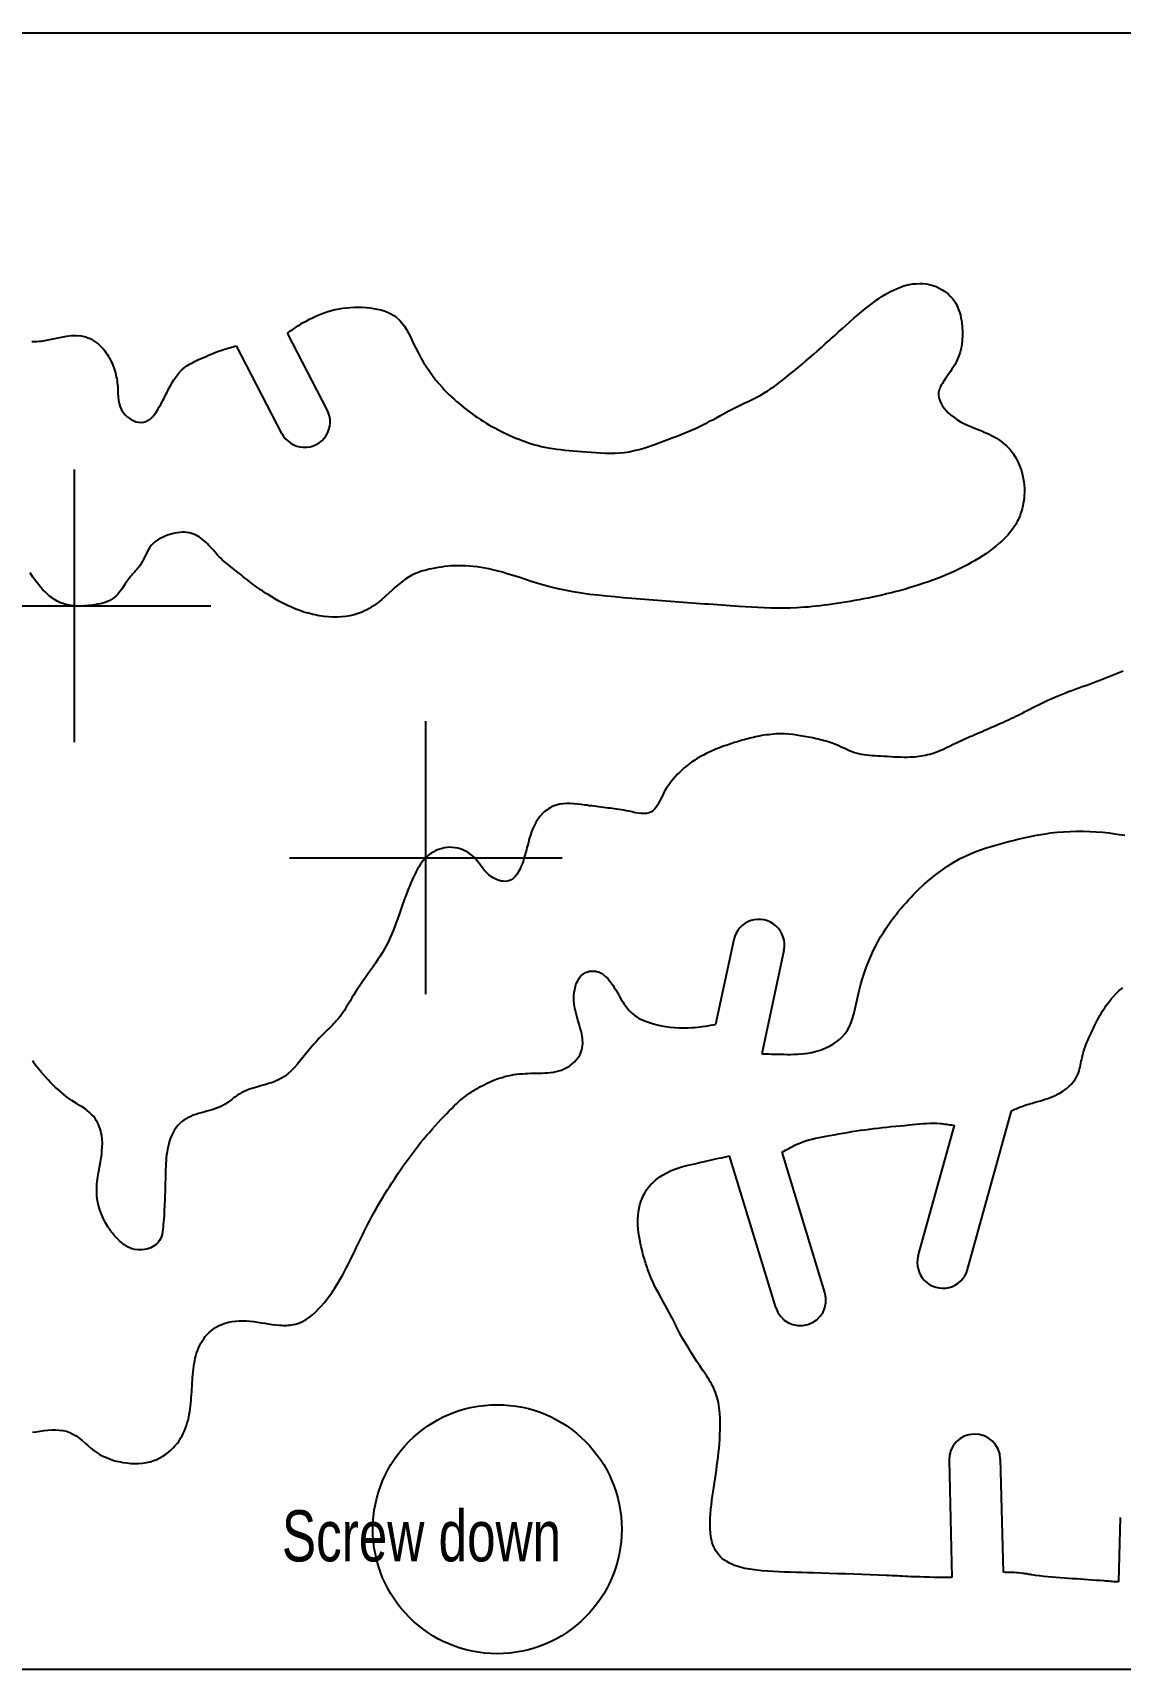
# Model space of a CAD drawing. Extents: x 0 to 30, y 0 to 14.6.
# Drawn here: x 10.78 to 18.76, y 0 to 12 of the extents above; entities that cross this region are included whole.
import ezdxf

# ---------------------------------------------------------------- set-up
doc = ezdxf.new("R2010")
doc.units = 0
doc.header["$MEASUREMENT"] = 0
doc.header["$PDMODE"] = 2
doc.layers.add('CK_LEVEL_1', color=7, linetype='CONTINUOUS')

msp = doc.modelspace()

# ---------------------------------------------------------------- linework, layer by layer
at = {"layer": 'CK_LEVEL_1', "color": 3, "linetype": 'CONTINUOUS'}
for p, q in [((0, 12), (30, 12)), ((12.945, 9.234), (12.654, 9.798)), ((12.612, 9.062), (12.28, 9.705)), ((15.928, 5.35), (15.795, 4.729)), ((16.295, 5.271), (16.133, 4.513)), ((17.643, 2.932), (17.966, 4.095)), ((17.281, 3.032), (17.547, 3.986)), ((16.238, 2.652), (15.898, 3.766)), ((16.597, 2.762), (16.283, 3.791)), ((17.508, 1.533), (17.529, 0.672)), ((17.883, 1.542), (17.904, 0.711)), ((18.764, 1.113), (18.752, 0.64)), ((0, 0), (30, 0))]:
    msp.add_line(p, q, dxfattribs=at)
for points in [[(12.654, 9.798), (12.664, 9.805), (12.673, 9.811), (12.683, 9.818), (12.692, 9.825), (12.702, 9.831), (12.711, 9.837), (12.721, 9.844), (12.731, 9.85), (12.741, 9.856), (12.765, 9.872), (12.79, 9.886), (12.816, 9.9), (12.842, 9.913), (12.868, 9.925), (12.895, 9.936), (12.922, 9.947), (12.95, 9.956), (12.977, 9.964), (13.004, 9.971), (13.032, 9.976), (13.06, 9.981), (13.088, 9.984), (13.116, 9.986), (13.145, 9.988), (13.173, 9.988), (13.202, 9.987), (13.231, 9.985), (13.258, 9.982), (13.285, 9.978), (13.312, 9.973), (13.338, 9.967), (13.364, 9.96), (13.388, 9.951), (13.412, 9.94), (13.434, 9.927), (13.454, 9.913), (13.475, 9.893), (13.494, 9.872), (13.512, 9.848), (13.527, 9.823), (13.542, 9.797), (13.556, 9.77), (13.569, 9.742), (13.582, 9.714), (13.596, 9.686), (13.614, 9.651), (13.633, 9.616), (13.653, 9.582), (13.673, 9.55), (13.695, 9.518), (13.717, 9.486), (13.741, 9.456), (13.765, 9.427), (13.791, 9.398), (13.807, 9.38), (13.824, 9.363), (13.841, 9.346), (13.858, 9.329), (13.876, 9.313), (13.894, 9.297), (13.913, 9.281), (13.931, 9.266), (13.95, 9.25), (13.969, 9.235), (13.989, 9.22), (14.009, 9.206), (14.029, 9.192), (14.049, 9.178), (14.069, 9.164), (14.09, 9.151), (14.111, 9.138), (14.132, 9.126), (14.153, 9.113), (14.175, 9.102), (14.196, 9.09), (14.218, 9.079), (14.24, 9.068), (14.262, 9.058), (14.285, 9.047), (14.307, 9.038), (14.33, 9.028), (14.353, 9.019), (14.376, 9.01), (14.398, 9.002), (14.422, 8.994), (14.445, 8.986), (14.468, 8.979), (14.492, 8.973), (14.515, 8.967), (14.539, 8.962), (14.569, 8.956), (14.599, 8.951), (14.629, 8.947), (14.659, 8.943), (14.69, 8.94), (14.72, 8.937), (14.751, 8.935), (14.782, 8.932), (14.812, 8.93), (14.847, 8.927), (14.882, 8.924), (14.917, 8.921), (14.952, 8.919), (14.987, 8.918), (15.021, 8.917), (15.056, 8.918), (15.09, 8.919), (15.124, 8.923), (15.161, 8.928), (15.197, 8.936), (15.233, 8.944), (15.268, 8.955), (15.304, 8.966), (15.339, 8.978), (15.374, 8.991), (15.41, 9.004), (15.445, 9.017), (15.475, 9.029), (15.505, 9.04), (15.535, 9.052), (15.564, 9.064), (15.594, 9.076), (15.623, 9.088), (15.653, 9.101), (15.682, 9.115), (15.71, 9.129), (15.733, 9.14), (15.756, 9.153), (15.779, 9.165), (15.802, 9.177), (15.825, 9.19), (15.847, 9.203), (15.87, 9.215), (15.893, 9.228), (15.916, 9.24), (15.945, 9.254), (15.975, 9.269), (16.004, 9.283), (16.034, 9.297), (16.063, 9.311), (16.092, 9.326), (16.121, 9.341), (16.149, 9.357), (16.177, 9.374), (16.193, 9.384), (16.208, 9.395), (16.224, 9.405), (16.239, 9.416), (16.254, 9.428), (16.269, 9.439), (16.283, 9.45), (16.298, 9.462), (16.313, 9.474), (16.342, 9.498), (16.371, 9.521), (16.4, 9.546), (16.429, 9.57), (16.458, 9.594), (16.486, 9.619), (16.515, 9.643), (16.543, 9.668), (16.571, 9.693), (16.585, 9.705), (16.599, 9.718), (16.613, 9.73), (16.627, 9.743), (16.641, 9.755), (16.655, 9.768), (16.669, 9.78), (16.683, 9.793), (16.697, 9.806), (16.725, 9.831), (16.753, 9.856), (16.781, 9.881), (16.808, 9.906), (16.837, 9.93), (16.865, 9.954), (16.894, 9.978), (16.923, 10.001), (16.953, 10.023), (16.973, 10.038), (16.993, 10.052), (17.014, 10.065), (17.035, 10.078), (17.056, 10.091), (17.078, 10.103), (17.1, 10.113), (17.123, 10.123), (17.146, 10.133), (17.169, 10.141), (17.193, 10.148), (17.217, 10.153), (17.242, 10.158), (17.266, 10.16), (17.291, 10.162), (17.316, 10.161), (17.34, 10.159), (17.365, 10.154), (17.389, 10.147), (17.412, 10.139), (17.435, 10.128), (17.457, 10.116), (17.478, 10.102), (17.498, 10.087), (17.516, 10.069), (17.532, 10.051), (17.547, 10.031), (17.557, 10.016), (17.566, 9.999), (17.573, 9.982), (17.58, 9.964), (17.586, 9.946), (17.591, 9.928), (17.595, 9.91), (17.598, 9.891), (17.601, 9.872), (17.604, 9.841), (17.606, 9.81), (17.606, 9.779), (17.604, 9.748), (17.601, 9.717), (17.596, 9.687), (17.589, 9.658), (17.58, 9.63), (17.568, 9.602), (17.56, 9.584), (17.55, 9.566), (17.54, 9.549), (17.529, 9.532), (17.518, 9.515), (17.506, 9.498), (17.494, 9.481), (17.482, 9.464), (17.47, 9.446), (17.464, 9.437), (17.459, 9.428), (17.453, 9.419), (17.448, 9.41), (17.443, 9.401), (17.439, 9.391), (17.435, 9.382), (17.433, 9.372), (17.431, 9.363), (17.43, 9.343), (17.433, 9.324), (17.439, 9.304), (17.447, 9.285), (17.458, 9.266), (17.471, 9.248), (17.486, 9.23), (17.502, 9.214), (17.518, 9.199), (17.542, 9.18), (17.566, 9.163), (17.591, 9.148), (17.617, 9.135), (17.642, 9.123), (17.668, 9.112), (17.695, 9.101), (17.721, 9.09), (17.748, 9.08), (17.766, 9.072), (17.784, 9.064), (17.802, 9.056), (17.82, 9.047), (17.838, 9.038), (17.855, 9.028), (17.871, 9.018), (17.888, 9.006), (17.903, 8.994), (17.93, 8.97), (17.955, 8.943), (17.977, 8.914), (17.997, 8.882), (18.014, 8.849), (18.029, 8.815), (18.041, 8.78), (18.05, 8.744), (18.056, 8.707), (18.059, 8.682), (18.061, 8.657), (18.061, 8.632), (18.06, 8.607), (18.058, 8.582), (18.055, 8.558), (18.05, 8.534), (18.044, 8.509), (18.037, 8.486), (18.033, 8.474), (18.029, 8.462), (18.024, 8.451), (18.019, 8.439), (18.014, 8.428), (18.008, 8.417), (18.003, 8.406), (17.997, 8.395), (17.99, 8.384), (17.974, 8.36), (17.956, 8.337), (17.938, 8.315), (17.917, 8.294), (17.896, 8.273), (17.874, 8.254), (17.852, 8.235), (17.828, 8.217), (17.805, 8.199), (17.778, 8.18), (17.751, 8.162), (17.723, 8.145), (17.695, 8.128), (17.667, 8.112), (17.638, 8.096), (17.609, 8.081), (17.58, 8.067), (17.551, 8.053), (17.519, 8.038), (17.487, 8.024), (17.454, 8.011), (17.422, 7.998), (17.389, 7.986), (17.356, 7.974), (17.323, 7.963), (17.289, 7.952), (17.256, 7.941), (17.222, 7.931), (17.188, 7.921), (17.154, 7.911), (17.119, 7.902), (17.085, 7.893), (17.05, 7.885), (17.016, 7.877), (16.981, 7.869), (16.946, 7.861), (16.914, 7.855), (16.881, 7.848), (16.848, 7.842), (16.815, 7.836), (16.782, 7.83), (16.749, 7.825), (16.715, 7.82), (16.682, 7.815), (16.649, 7.81), (16.62, 7.806), (16.592, 7.802), (16.563, 7.798), (16.534, 7.795), (16.505, 7.792), (16.477, 7.789), (16.448, 7.787), (16.419, 7.785), (16.39, 7.783), (16.343, 7.781), (16.296, 7.78), (16.248, 7.78), (16.201, 7.781), (16.154, 7.783), (16.106, 7.785), (16.059, 7.788), (16.012, 7.791), (15.965, 7.794), (15.933, 7.796), (15.902, 7.798), (15.871, 7.8), (15.839, 7.802), (15.808, 7.805), (15.777, 7.807), (15.746, 7.809), (15.714, 7.811), (15.683, 7.813), (15.62, 7.818), (15.557, 7.823), (15.495, 7.827), (15.432, 7.832), (15.369, 7.837), (15.306, 7.842), (15.243, 7.847), (15.18, 7.852), (15.117, 7.857), (15.056, 7.863), (14.994, 7.868), (14.932, 7.875), (14.871, 7.882), (14.81, 7.891), (14.749, 7.9), (14.688, 7.912), (14.628, 7.925), (14.568, 7.939), (14.526, 7.951), (14.484, 7.964), (14.442, 7.977), (14.4, 7.991), (14.358, 8.005), (14.316, 8.018), (14.274, 8.031), (14.232, 8.044), (14.19, 8.055), (14.161, 8.062), (14.132, 8.068), (14.104, 8.074), (14.075, 8.079), (14.046, 8.083), (14.016, 8.086), (13.987, 8.089), (13.958, 8.091), (13.929, 8.092), (13.905, 8.092), (13.88, 8.091), (13.856, 8.09), (13.831, 8.088), (13.807, 8.086), (13.783, 8.082), (13.759, 8.079), (13.734, 8.075), (13.71, 8.07), (13.694, 8.066), (13.678, 8.062), (13.662, 8.058), (13.646, 8.054), (13.63, 8.049), (13.614, 8.043), (13.599, 8.037), (13.584, 8.031), (13.57, 8.024), (13.542, 8.008), (13.516, 7.991), (13.491, 7.972), (13.466, 7.952), (13.442, 7.931), (13.419, 7.909), (13.395, 7.887), (13.371, 7.865), (13.346, 7.844), (13.331, 7.832), (13.316, 7.82), (13.301, 7.809), (13.285, 7.798), (13.268, 7.787), (13.252, 7.778), (13.235, 7.768), (13.218, 7.76), (13.201, 7.752), (13.172, 7.741), (13.142, 7.732), (13.111, 7.725), (13.081, 7.72), (13.049, 7.717), (13.018, 7.715), (12.986, 7.715), (12.955, 7.717), (12.924, 7.72), (12.907, 7.722), (12.89, 7.724), (12.873, 7.727), (12.857, 7.731), (12.84, 7.734), (12.824, 7.738), (12.808, 7.743), (12.791, 7.747), (12.775, 7.752), (12.745, 7.763), (12.714, 7.774), (12.684, 7.787), (12.654, 7.8), (12.625, 7.815), (12.596, 7.83), (12.567, 7.846), (12.539, 7.863), (12.511, 7.88), (12.497, 7.889), (12.483, 7.898), (12.47, 7.907), (12.456, 7.916), (12.443, 7.925), (12.43, 7.935), (12.417, 7.944), (12.403, 7.954), (12.39, 7.964), (12.378, 7.974), (12.365, 7.984), (12.352, 7.994), (12.339, 8.004), (12.327, 8.014), (12.314, 8.025), (12.301, 8.035), (12.288, 8.045), (12.275, 8.055), (12.263, 8.065), (12.25, 8.075), (12.237, 8.085), (12.224, 8.095), (12.212, 8.105), (12.199, 8.115), (12.187, 8.125), (12.175, 8.136), (12.164, 8.147), (12.152, 8.158), (12.141, 8.17), (12.131, 8.182), (12.12, 8.194), (12.11, 8.206), (12.099, 8.218), (12.088, 8.229), (12.077, 8.241), (12.066, 8.253), (12.054, 8.264), (12.042, 8.274), (12.03, 8.284), (12.018, 8.294), (12.005, 8.303), (11.992, 8.311), (11.978, 8.318), (11.964, 8.324), (11.95, 8.329), (11.933, 8.333), (11.916, 8.336), (11.898, 8.337), (11.881, 8.337), (11.863, 8.336), (11.845, 8.334), (11.827, 8.33), (11.809, 8.326), (11.791, 8.321), (11.774, 8.316), (11.757, 8.309), (11.741, 8.302), (11.725, 8.294), (11.709, 8.286), (11.695, 8.276), (11.681, 8.266), (11.668, 8.254), (11.657, 8.242), (11.645, 8.227), (11.635, 8.211), (11.625, 8.194), (11.616, 8.177), (11.608, 8.16), (11.599, 8.142), (11.59, 8.125), (11.58, 8.108), (11.57, 8.092), (11.563, 8.082), (11.556, 8.074), (11.549, 8.065), (11.541, 8.057), (11.534, 8.048), (11.526, 8.04), (11.518, 8.031), (11.511, 8.023), (11.503, 8.014), (11.489, 7.996), (11.476, 7.977), (11.464, 7.958), (11.451, 7.939), (11.438, 7.921), (11.425, 7.903), (11.411, 7.886), (11.396, 7.87), (11.38, 7.856), (11.365, 7.846), (11.35, 7.837), (11.333, 7.83), (11.316, 7.823), (11.298, 7.818), (11.279, 7.813), (11.261, 7.809), (11.242, 7.805), (11.222, 7.803), (11.208, 7.801), (11.193, 7.799), (11.178, 7.798), (11.164, 7.797), (11.149, 7.796), (11.135, 7.796), (11.12, 7.796), (11.106, 7.796), (11.091, 7.797)], [(10.779, 9.735), (10.797, 9.735), (10.814, 9.736), (10.832, 9.738), (10.85, 9.739), (10.886, 9.745), (10.923, 9.752), (10.96, 9.76), (10.997, 9.768), (11.033, 9.775), (11.07, 9.779), (11.105, 9.78), (11.14, 9.778), (11.174, 9.77), (11.19, 9.764), (11.206, 9.757), (11.221, 9.749), (11.236, 9.739), (11.251, 9.729), (11.265, 9.718), (11.278, 9.706), (11.291, 9.693), (11.303, 9.68), (11.313, 9.668), (11.322, 9.655), (11.331, 9.643), (11.339, 9.63), (11.347, 9.617), (11.354, 9.604), (11.361, 9.59), (11.367, 9.576), (11.373, 9.562), (11.378, 9.549), (11.383, 9.535), (11.387, 9.521), (11.392, 9.507), (11.395, 9.493), (11.398, 9.478), (11.401, 9.464), (11.404, 9.449), (11.405, 9.434), (11.408, 9.409), (11.409, 9.383), (11.41, 9.357), (11.412, 9.331), (11.415, 9.306), (11.42, 9.281), (11.426, 9.257), (11.436, 9.234), (11.45, 9.213), (11.462, 9.199), (11.476, 9.185), (11.492, 9.173), (11.508, 9.163), (11.526, 9.154), (11.544, 9.148), (11.562, 9.144), (11.58, 9.142), (11.597, 9.144), (11.615, 9.149), (11.632, 9.158), (11.648, 9.17), (11.663, 9.184), (11.677, 9.2), (11.69, 9.218), (11.702, 9.237), (11.713, 9.256), (11.724, 9.275), (11.73, 9.287), (11.736, 9.298), (11.742, 9.309), (11.748, 9.32), (11.754, 9.331), (11.759, 9.342), (11.765, 9.353), (11.771, 9.364), (11.776, 9.375), (11.787, 9.395), (11.798, 9.415), (11.809, 9.435), (11.821, 9.455), (11.834, 9.474), (11.847, 9.492), (11.862, 9.51), (11.877, 9.526), (11.894, 9.541), (11.905, 9.549), (11.916, 9.557), (11.928, 9.565), (11.94, 9.572), (11.952, 9.578), (11.964, 9.585), (11.977, 9.591), (11.99, 9.597), (12.002, 9.603), (12.02, 9.611), (12.038, 9.619), (12.057, 9.627), (12.075, 9.635), (12.093, 9.643), (12.111, 9.65), (12.129, 9.657), (12.148, 9.664), (12.166, 9.671), (12.179, 9.675), (12.191, 9.679), (12.204, 9.683), (12.217, 9.687), (12.229, 9.69), (12.242, 9.694), (12.255, 9.698), (12.267, 9.701), (12.28, 9.705)], [(18.786, 7.319), (18.761, 7.309), (18.737, 7.299), (18.712, 7.289), (18.688, 7.279), (18.663, 7.269), (18.639, 7.259), (18.613, 7.25), (18.588, 7.24), (18.562, 7.231), (18.537, 7.222), (18.511, 7.212), (18.485, 7.203), (18.46, 7.194), (18.434, 7.185), (18.409, 7.175), (18.383, 7.166), (18.358, 7.156), (18.333, 7.146), (18.308, 7.136), (18.283, 7.125), (18.258, 7.114), (18.233, 7.103), (18.209, 7.092), (18.184, 7.08), (18.163, 7.07), (18.143, 7.06), (18.122, 7.049), (18.101, 7.038), (18.081, 7.028), (18.06, 7.017), (18.039, 7.006), (18.019, 6.996), (17.998, 6.986), (17.98, 6.977), (17.962, 6.968), (17.943, 6.96), (17.925, 6.952), (17.907, 6.943), (17.888, 6.935), (17.87, 6.927), (17.851, 6.919), (17.833, 6.911), (17.824, 6.907), (17.814, 6.903), (17.805, 6.899), (17.796, 6.895), (17.787, 6.891), (17.778, 6.887), (17.768, 6.883), (17.759, 6.879), (17.75, 6.875), (17.732, 6.867), (17.714, 6.859), (17.696, 6.851), (17.677, 6.843), (17.659, 6.836), (17.641, 6.828), (17.623, 6.82), (17.605, 6.811), (17.587, 6.803), (17.563, 6.791), (17.539, 6.78), (17.515, 6.768), (17.49, 6.756), (17.466, 6.745), (17.441, 6.734), (17.417, 6.725), (17.391, 6.716), (17.366, 6.708), (17.35, 6.704), (17.335, 6.7), (17.319, 6.697), (17.303, 6.695), (17.287, 6.692), (17.271, 6.69), (17.255, 6.689), (17.239, 6.688), (17.223, 6.687), (17.199, 6.686), (17.175, 6.686), (17.15, 6.687), (17.126, 6.688), (17.102, 6.689), (17.078, 6.69), (17.053, 6.692), (17.029, 6.693), (17.005, 6.695), (16.984, 6.696), (16.964, 6.697), (16.944, 6.698), (16.924, 6.7), (16.904, 6.702), (16.884, 6.704), (16.865, 6.708), (16.845, 6.712), (16.826, 6.717), (16.807, 6.723), (16.789, 6.73), (16.771, 6.737), (16.753, 6.746), (16.735, 6.754), (16.717, 6.762), (16.699, 6.771), (16.681, 6.779), (16.663, 6.786), (16.649, 6.791), (16.635, 6.796), (16.621, 6.8), (16.607, 6.805), (16.592, 6.809), (16.578, 6.812), (16.563, 6.816), (16.549, 6.819), (16.534, 6.822), (16.506, 6.829), (16.477, 6.835), (16.448, 6.84), (16.419, 6.845), (16.39, 6.85), (16.361, 6.854), (16.332, 6.856), (16.303, 6.858), (16.274, 6.859), (16.256, 6.859), (16.239, 6.858), (16.221, 6.857), (16.203, 6.855), (16.185, 6.853), (16.168, 6.851), (16.15, 6.849), (16.133, 6.846), (16.115, 6.843), (16.101, 6.84), (16.087, 6.837), (16.073, 6.833), (16.059, 6.83), (16.046, 6.827), (16.032, 6.823), (16.018, 6.819), (16.004, 6.816), (15.99, 6.812), (15.962, 6.804), (15.934, 6.795), (15.907, 6.786), (15.879, 6.777), (15.851, 6.768), (15.824, 6.757), (15.797, 6.746), (15.77, 6.735), (15.744, 6.723), (15.731, 6.717), (15.718, 6.71), (15.705, 6.703), (15.693, 6.697), (15.68, 6.69), (15.668, 6.682), (15.655, 6.675), (15.643, 6.667), (15.631, 6.659), (15.619, 6.651), (15.608, 6.643), (15.596, 6.634), (15.585, 6.625), (15.574, 6.616), (15.563, 6.607), (15.552, 6.598), (15.542, 6.588), (15.532, 6.579), (15.516, 6.563), (15.501, 6.547), (15.486, 6.53), (15.472, 6.513), (15.459, 6.495), (15.446, 6.477), (15.433, 6.458), (15.421, 6.438), (15.41, 6.417), (15.402, 6.4), (15.393, 6.383), (15.385, 6.367), (15.377, 6.35), (15.368, 6.335), (15.358, 6.321), (15.348, 6.308), (15.337, 6.297), (15.324, 6.288), (15.307, 6.281), (15.289, 6.276), (15.269, 6.275), (15.249, 6.275), (15.227, 6.278), (15.205, 6.281), (15.183, 6.286), (15.16, 6.291), (15.138, 6.295), (15.121, 6.299), (15.104, 6.302), (15.087, 6.304), (15.071, 6.307), (15.054, 6.309), (15.038, 6.311), (15.022, 6.313), (15.006, 6.315), (14.99, 6.317), (14.973, 6.319), (14.956, 6.321), (14.939, 6.323), (14.922, 6.326), (14.905, 6.328), (14.888, 6.33), (14.87, 6.332), (14.853, 6.335), (14.835, 6.337), (14.809, 6.341), (14.782, 6.344), (14.755, 6.346), (14.729, 6.348), (14.702, 6.348), (14.676, 6.347), (14.651, 6.343), (14.626, 6.337), (14.602, 6.329), (14.591, 6.323), (14.58, 6.317), (14.569, 6.31), (14.558, 6.303), (14.547, 6.295), (14.537, 6.286), (14.528, 6.277), (14.519, 6.268), (14.51, 6.258), (14.494, 6.236), (14.479, 6.214), (14.466, 6.19), (14.455, 6.165), (14.445, 6.14), (14.436, 6.115), (14.428, 6.089), (14.421, 6.063), (14.414, 6.037), (14.411, 6.025), (14.407, 6.012), (14.404, 6), (14.401, 5.987), (14.398, 5.975), (14.394, 5.962), (14.39, 5.949), (14.386, 5.937), (14.382, 5.923), (14.375, 5.903), (14.367, 5.884), (14.358, 5.864), (14.347, 5.845), (14.336, 5.828), (14.324, 5.812), (14.31, 5.799), (14.295, 5.789), (14.278, 5.781), (14.265, 5.778), (14.251, 5.777), (14.236, 5.778), (14.221, 5.78), (14.207, 5.784), (14.192, 5.789), (14.177, 5.795), (14.164, 5.803), (14.15, 5.811), (14.131, 5.826), (14.114, 5.843), (14.098, 5.86), (14.083, 5.879), (14.069, 5.897), (14.055, 5.916), (14.04, 5.934), (14.025, 5.952), (14.008, 5.968), (13.992, 5.98), (13.976, 5.991), (13.959, 6), (13.941, 6.008), (13.922, 6.015), (13.903, 6.02), (13.883, 6.024), (13.863, 6.026), (13.843, 6.027), (13.825, 6.026), (13.807, 6.023), (13.789, 6.019), (13.771, 6.014), (13.754, 6.008), (13.738, 6.001), (13.722, 5.992), (13.707, 5.983), (13.692, 5.972), (13.69, 5.97), (13.687, 5.968), (13.684, 5.965), (13.681, 5.963), (13.679, 5.961), (13.676, 5.958), (13.673, 5.956), (13.671, 5.953), (13.668, 5.951)], [(16.133, 4.513), (16.151, 4.513), (16.169, 4.512), (16.187, 4.512), (16.205, 4.511), (16.223, 4.511), (16.241, 4.511), (16.259, 4.51), (16.277, 4.51), (16.296, 4.51), (16.321, 4.509), (16.347, 4.509), (16.372, 4.51), (16.398, 4.511), (16.424, 4.512), (16.449, 4.515), (16.475, 4.518), (16.5, 4.523), (16.525, 4.529), (16.554, 4.537), (16.581, 4.546), (16.609, 4.558), (16.635, 4.571), (16.66, 4.586), (16.684, 4.602), (16.707, 4.62), (16.727, 4.64), (16.745, 4.661), (16.762, 4.687), (16.777, 4.714), (16.79, 4.743), (16.8, 4.773), (16.809, 4.804), (16.817, 4.836), (16.824, 4.868), (16.831, 4.9), (16.838, 4.932), (16.845, 4.964), (16.853, 4.995), (16.861, 5.026), (16.87, 5.057), (16.88, 5.087), (16.89, 5.117), (16.9, 5.146), (16.912, 5.176), (16.923, 5.205), (16.938, 5.239), (16.954, 5.272), (16.971, 5.305), (16.988, 5.338), (17.006, 5.37), (17.026, 5.402), (17.046, 5.434), (17.066, 5.464), (17.088, 5.495), (17.104, 5.517), (17.121, 5.538), (17.138, 5.559), (17.156, 5.58), (17.173, 5.601), (17.192, 5.621), (17.21, 5.641), (17.229, 5.661), (17.248, 5.681), (17.287, 5.719), (17.326, 5.756), (17.367, 5.792), (17.409, 5.826), (17.453, 5.858), (17.497, 5.889), (17.543, 5.918), (17.59, 5.944), (17.638, 5.968), (17.671, 5.982), (17.704, 5.996), (17.738, 6.008), (17.772, 6.02), (17.806, 6.031), (17.84, 6.041), (17.875, 6.05), (17.91, 6.06), (17.945, 6.069), (17.979, 6.077), (18.013, 6.086), (18.047, 6.094), (18.081, 6.101), (18.115, 6.109), (18.149, 6.115), (18.184, 6.122), (18.218, 6.127), (18.253, 6.132), (18.3, 6.137), (18.348, 6.141), (18.396, 6.144), (18.444, 6.145), (18.492, 6.145), (18.54, 6.144), (18.588, 6.141), (18.636, 6.137), (18.683, 6.132), (18.721, 6.127), (18.759, 6.122), (18.797, 6.116)], [(10.782, 1.738), (10.811, 1.742), (10.839, 1.746), (10.868, 1.75), (10.896, 1.753), (10.924, 1.755), (10.952, 1.755), (10.979, 1.754), (11.006, 1.75), (11.032, 1.745), (11.056, 1.736), (11.08, 1.725), (11.103, 1.711), (11.125, 1.695), (11.147, 1.678), (11.169, 1.659), (11.19, 1.641), (11.212, 1.622), (11.234, 1.605), (11.257, 1.588), (11.273, 1.578), (11.29, 1.568), (11.307, 1.56), (11.325, 1.552), (11.343, 1.545), (11.361, 1.538), (11.38, 1.532), (11.398, 1.527), (11.417, 1.523), (11.446, 1.517), (11.475, 1.513), (11.504, 1.51), (11.533, 1.509), (11.561, 1.509), (11.59, 1.511), (11.619, 1.516), (11.646, 1.522), (11.674, 1.531), (11.696, 1.539), (11.718, 1.55), (11.739, 1.562), (11.759, 1.575), (11.779, 1.59), (11.797, 1.606), (11.815, 1.623), (11.831, 1.64), (11.846, 1.659), (11.858, 1.676), (11.87, 1.694), (11.88, 1.712), (11.889, 1.73), (11.898, 1.749), (11.906, 1.768), (11.913, 1.787), (11.919, 1.807), (11.924, 1.827), (11.929, 1.847), (11.933, 1.868), (11.937, 1.889), (11.94, 1.91), (11.943, 1.93), (11.945, 1.951), (11.947, 1.972), (11.948, 1.993), (11.95, 2.014), (11.951, 2.035), (11.952, 2.056), (11.954, 2.077), (11.955, 2.098), (11.956, 2.119), (11.958, 2.14), (11.96, 2.161), (11.962, 2.182), (11.964, 2.203), (11.967, 2.222), (11.97, 2.241), (11.973, 2.261), (11.977, 2.28), (11.982, 2.299), (11.987, 2.318), (11.993, 2.336), (12, 2.354), (12.009, 2.372), (12.018, 2.39), (12.028, 2.407), (12.039, 2.423), (12.051, 2.439), (12.064, 2.454), (12.078, 2.468), (12.093, 2.482), (12.109, 2.494), (12.125, 2.505), (12.148, 2.518), (12.171, 2.528), (12.196, 2.537), (12.221, 2.544), (12.247, 2.549), (12.274, 2.553), (12.3, 2.555), (12.327, 2.555), (12.353, 2.555), (12.38, 2.553), (12.407, 2.55), (12.434, 2.546), (12.46, 2.541), (12.487, 2.537), (12.513, 2.532), (12.54, 2.528), (12.567, 2.525), (12.593, 2.522), (12.607, 2.522), (12.62, 2.521), (12.633, 2.521), (12.646, 2.521), (12.659, 2.522), (12.672, 2.523), (12.685, 2.525), (12.698, 2.527), (12.711, 2.53), (12.738, 2.539), (12.765, 2.551), (12.79, 2.565), (12.815, 2.582), (12.838, 2.6), (12.861, 2.62), (12.882, 2.642), (12.903, 2.664), (12.923, 2.687), (12.933, 2.7), (12.943, 2.712), (12.953, 2.725), (12.962, 2.738), (12.972, 2.751), (12.981, 2.764), (12.99, 2.777), (12.999, 2.791), (13.007, 2.804), (13.024, 2.832), (13.041, 2.86), (13.057, 2.888), (13.072, 2.916), (13.087, 2.945), (13.102, 2.974), (13.117, 3.003), (13.131, 3.033), (13.145, 3.062), (13.159, 3.091), (13.173, 3.12), (13.187, 3.148), (13.201, 3.177), (13.215, 3.206), (13.229, 3.235), (13.243, 3.263), (13.258, 3.291), (13.273, 3.32), (13.288, 3.348), (13.304, 3.376), (13.32, 3.404), (13.336, 3.432), (13.353, 3.459), (13.369, 3.487), (13.386, 3.514), (13.404, 3.542), (13.421, 3.569), (13.441, 3.599), (13.462, 3.63), (13.482, 3.661), (13.503, 3.691), (13.524, 3.721), (13.546, 3.751), (13.568, 3.78), (13.59, 3.81), (13.613, 3.839), (13.633, 3.864), (13.653, 3.888), (13.674, 3.913), (13.695, 3.937), (13.716, 3.961), (13.738, 3.985), (13.759, 4.009), (13.781, 4.033), (13.803, 4.056), (13.822, 4.075), (13.84, 4.094), (13.859, 4.113), (13.878, 4.131), (13.897, 4.149), (13.917, 4.167), (13.937, 4.184), (13.958, 4.2), (13.979, 4.216), (13.988, 4.222), (13.998, 4.229), (14.007, 4.235), (14.016, 4.241), (14.026, 4.247), (14.035, 4.253), (14.045, 4.259), (14.055, 4.264), (14.065, 4.27), (14.091, 4.284), (14.118, 4.297), (14.145, 4.309), (14.172, 4.321), (14.2, 4.331), (14.229, 4.34), (14.257, 4.348), (14.286, 4.355), (14.315, 4.36), (14.336, 4.363), (14.356, 4.365), (14.377, 4.367), (14.398, 4.368), (14.418, 4.369), (14.439, 4.37), (14.46, 4.371), (14.481, 4.371), (14.502, 4.372), (14.523, 4.372), (14.543, 4.373), (14.564, 4.374), (14.584, 4.376), (14.605, 4.379), (14.625, 4.383), (14.645, 4.387), (14.664, 4.394), (14.683, 4.402), (14.703, 4.412), (14.722, 4.423), (14.74, 4.437), (14.757, 4.452), (14.772, 4.468), (14.786, 4.485), (14.798, 4.504), (14.807, 4.523), (14.814, 4.543), (14.817, 4.557), (14.819, 4.571), (14.82, 4.585), (14.82, 4.599), (14.819, 4.614), (14.818, 4.628), (14.816, 4.642), (14.813, 4.657), (14.81, 4.671), (14.802, 4.701), (14.794, 4.73), (14.785, 4.759), (14.777, 4.789), (14.769, 4.818), (14.762, 4.847), (14.757, 4.877), (14.755, 4.908), (14.755, 4.94), (14.757, 4.963), (14.761, 4.985), (14.766, 5.008), (14.773, 5.029), (14.783, 5.049), (14.794, 5.068), (14.807, 5.084), (14.823, 5.098), (14.84, 5.109), (14.849, 5.112), (14.858, 5.115), (14.867, 5.118), (14.876, 5.119), (14.886, 5.12), (14.896, 5.12), (14.905, 5.12), (14.915, 5.118), (14.924, 5.116), (14.932, 5.114), (14.94, 5.111), (14.948, 5.107), (14.955, 5.103), (14.963, 5.099), (14.97, 5.094), (14.976, 5.089), (14.983, 5.083), (14.989, 5.078), (15.004, 5.064), (15.017, 5.049), (15.029, 5.033), (15.04, 5.016), (15.051, 4.999), (15.062, 4.982), (15.072, 4.964), (15.082, 4.947), (15.093, 4.929), (15.103, 4.912), (15.114, 4.895), (15.125, 4.878), (15.136, 4.862), (15.149, 4.846), (15.161, 4.831), (15.175, 4.817), (15.189, 4.804), (15.205, 4.792), (15.217, 4.783), (15.23, 4.775), (15.244, 4.768), (15.258, 4.761), (15.273, 4.755), (15.287, 4.749), (15.302, 4.744), (15.317, 4.739), (15.333, 4.734), (15.365, 4.726), (15.397, 4.719), (15.429, 4.713), (15.461, 4.709), (15.494, 4.705), (15.527, 4.703), (15.559, 4.703), (15.592, 4.703), (15.624, 4.705), (15.643, 4.707), (15.662, 4.709), (15.681, 4.711), (15.7, 4.714), (15.719, 4.716), (15.738, 4.719), (15.757, 4.722), (15.776, 4.726), (15.795, 4.729)], [(17.966, 4.095), (17.975, 4.099), (17.983, 4.102), (17.991, 4.106), (17.999, 4.11), (18.008, 4.113), (18.016, 4.117), (18.024, 4.12), (18.033, 4.123), (18.041, 4.126), (18.054, 4.131), (18.067, 4.136), (18.08, 4.14), (18.093, 4.144), (18.106, 4.148), (18.12, 4.152), (18.133, 4.156), (18.146, 4.16), (18.159, 4.164), (18.178, 4.169), (18.196, 4.174), (18.214, 4.18), (18.233, 4.186), (18.25, 4.193), (18.268, 4.2), (18.286, 4.207), (18.303, 4.216), (18.32, 4.225), (18.339, 4.236), (18.357, 4.249), (18.374, 4.262), (18.39, 4.276), (18.405, 4.291), (18.419, 4.308), (18.432, 4.325), (18.443, 4.343), (18.452, 4.361), (18.457, 4.374), (18.462, 4.388), (18.466, 4.402), (18.469, 4.416), (18.472, 4.43), (18.475, 4.444), (18.478, 4.458), (18.481, 4.472), (18.484, 4.486), (18.489, 4.507), (18.495, 4.528), (18.502, 4.549), (18.509, 4.57), (18.517, 4.59), (18.526, 4.61), (18.534, 4.63), (18.543, 4.65), (18.552, 4.67), (18.559, 4.686), (18.567, 4.701), (18.574, 4.717), (18.582, 4.732), (18.59, 4.748), (18.598, 4.763), (18.606, 4.778), (18.615, 4.793), (18.623, 4.808), (18.632, 4.823), (18.641, 4.837), (18.65, 4.851), (18.659, 4.865), (18.669, 4.878), (18.679, 4.892), (18.69, 4.905), (18.7, 4.918), (18.712, 4.93), (18.734, 4.954), (18.757, 4.976), (18.782, 4.997)], [(16.283, 3.791), (16.296, 3.798), (16.309, 3.806), (16.323, 3.814), (16.336, 3.822), (16.35, 3.829), (16.363, 3.836), (16.377, 3.843), (16.391, 3.85), (16.405, 3.856), (16.429, 3.865), (16.454, 3.874), (16.479, 3.881), (16.504, 3.888), (16.529, 3.894), (16.555, 3.899), (16.581, 3.905), (16.607, 3.909), (16.633, 3.914), (16.665, 3.92), (16.698, 3.925), (16.73, 3.931), (16.762, 3.936), (16.794, 3.942), (16.827, 3.947), (16.859, 3.952), (16.891, 3.956), (16.923, 3.961), (16.955, 3.965), (16.988, 3.968), (17.02, 3.972), (17.052, 3.975), (17.084, 3.979), (17.117, 3.982), (17.149, 3.985), (17.181, 3.988), (17.214, 3.992), (17.239, 3.994), (17.265, 3.997), (17.29, 3.999), (17.315, 4.002), (17.341, 4.003), (17.366, 4.004), (17.391, 4.005), (17.417, 4.004), (17.442, 4.002), (17.453, 4.001), (17.465, 4), (17.477, 3.998), (17.488, 3.997), (17.5, 3.995), (17.512, 3.993), (17.523, 3.991), (17.535, 3.989), (17.547, 3.986)], [(17.529, 0.672), (17.496, 0.673), (17.462, 0.673), (17.428, 0.674), (17.395, 0.674), (17.361, 0.675), (17.328, 0.676), (17.294, 0.677), (17.261, 0.678), (17.227, 0.679), (17.207, 0.68), (17.187, 0.681), (17.167, 0.682), (17.147, 0.683), (17.127, 0.684), (17.107, 0.685), (17.087, 0.686), (17.067, 0.687), (17.047, 0.688), (16.987, 0.691), (16.928, 0.693), (16.868, 0.696), (16.808, 0.698), (16.749, 0.699), (16.689, 0.701), (16.629, 0.703), (16.57, 0.705), (16.51, 0.706), (16.468, 0.707), (16.426, 0.709), (16.384, 0.71), (16.342, 0.712), (16.3, 0.713), (16.258, 0.715), (16.217, 0.718), (16.175, 0.72), (16.134, 0.723), (16.116, 0.725), (16.098, 0.727), (16.081, 0.729), (16.063, 0.731), (16.045, 0.733), (16.028, 0.736), (16.01, 0.74), (15.992, 0.744), (15.975, 0.748), (15.954, 0.755), (15.934, 0.762), (15.915, 0.77), (15.896, 0.779), (15.877, 0.79), (15.86, 0.801), (15.843, 0.813), (15.828, 0.827), (15.815, 0.842), (15.796, 0.868), (15.781, 0.897), (15.77, 0.928), (15.763, 0.962), (15.758, 0.996), (15.755, 1.031), (15.754, 1.067), (15.755, 1.103), (15.758, 1.139), (15.76, 1.173), (15.764, 1.206), (15.768, 1.238), (15.772, 1.271), (15.777, 1.302), (15.782, 1.334), (15.786, 1.365), (15.791, 1.397), (15.796, 1.428), (15.801, 1.46), (15.805, 1.492), (15.81, 1.524), (15.813, 1.556), (15.817, 1.589), (15.82, 1.621), (15.823, 1.654), (15.825, 1.687), (15.827, 1.72), (15.828, 1.76), (15.829, 1.799), (15.828, 1.839), (15.825, 1.878), (15.821, 1.917), (15.815, 1.956), (15.806, 1.993), (15.794, 2.029), (15.779, 2.065), (15.772, 2.079), (15.764, 2.094), (15.756, 2.108), (15.748, 2.122), (15.739, 2.136), (15.73, 2.15), (15.72, 2.164), (15.711, 2.178), (15.701, 2.191), (15.679, 2.224), (15.658, 2.257), (15.636, 2.29), (15.615, 2.323), (15.595, 2.356), (15.575, 2.39), (15.555, 2.423), (15.536, 2.458), (15.518, 2.492), (15.513, 2.501), (15.509, 2.511), (15.504, 2.52), (15.499, 2.529), (15.495, 2.538), (15.49, 2.547), (15.485, 2.557), (15.48, 2.566), (15.476, 2.575), (15.456, 2.612), (15.436, 2.649), (15.415, 2.686), (15.395, 2.723), (15.375, 2.76), (15.355, 2.797), (15.337, 2.835), (15.32, 2.873), (15.304, 2.912), (15.3, 2.924), (15.296, 2.936), (15.292, 2.948), (15.288, 2.96), (15.284, 2.973), (15.28, 2.985), (15.276, 2.997), (15.273, 3.01), (15.269, 3.022), (15.262, 3.047), (15.256, 3.073), (15.249, 3.098), (15.244, 3.123), (15.238, 3.149), (15.234, 3.175), (15.23, 3.201), (15.227, 3.227), (15.225, 3.253), (15.224, 3.279), (15.225, 3.304), (15.226, 3.33), (15.229, 3.355), (15.233, 3.381), (15.239, 3.405), (15.246, 3.43), (15.255, 3.453), (15.266, 3.476), (15.277, 3.496), (15.289, 3.515), (15.303, 3.534), (15.318, 3.551), (15.334, 3.567), (15.351, 3.583), (15.369, 3.598), (15.387, 3.611), (15.406, 3.624), (15.438, 3.641), (15.47, 3.657), (15.503, 3.67), (15.538, 3.681), (15.572, 3.691), (15.607, 3.699), (15.643, 3.707), (15.678, 3.715), (15.714, 3.723), (15.734, 3.727), (15.755, 3.732), (15.775, 3.737), (15.796, 3.742), (15.816, 3.747), (15.837, 3.751), (15.857, 3.756), (15.877, 3.761), (15.898, 3.766)], [(18.752, 0.64), (18.741, 0.641), (18.729, 0.642), (18.717, 0.642), (18.705, 0.643), (18.693, 0.644), (18.681, 0.645), (18.669, 0.646), (18.657, 0.647), (18.645, 0.648), (18.616, 0.65), (18.587, 0.652), (18.558, 0.654), (18.529, 0.656), (18.5, 0.658), (18.471, 0.66), (18.442, 0.662), (18.413, 0.664), (18.384, 0.666), (18.354, 0.668), (18.323, 0.67), (18.293, 0.673), (18.263, 0.675), (18.233, 0.678), (18.202, 0.681), (18.172, 0.684), (18.142, 0.688), (18.112, 0.693), (18.105, 0.694), (18.098, 0.695), (18.092, 0.696), (18.085, 0.698), (18.078, 0.699), (18.071, 0.7), (18.064, 0.701), (18.057, 0.702), (18.05, 0.703), (18.034, 0.705), (18.018, 0.707), (18.002, 0.708), (17.985, 0.709), (17.969, 0.709), (17.953, 0.71), (17.936, 0.71), (17.92, 0.71), (17.904, 0.711)]]:
    msp.add_lwpolyline(points, dxfattribs=at)
at = {"layer": 'CK_LEVEL_1', "color": 5, "linetype": 'CONTINUOUS'}
for points in [[(11.091, 7.797), (11.079, 7.798), (11.067, 7.8), (11.054, 7.802), (11.042, 7.804), (11.03, 7.807), (11.018, 7.81), (11.007, 7.814), (10.995, 7.818), (10.984, 7.822), (10.964, 7.832), (10.945, 7.843), (10.927, 7.856), (10.909, 7.869), (10.892, 7.884), (10.876, 7.9), (10.86, 7.916), (10.845, 7.933), (10.83, 7.951), (10.807, 7.979), (10.786, 8.009), (10.765, 8.039)], [(13.668, 5.951), (13.655, 5.936), (13.642, 5.92), (13.63, 5.904), (13.619, 5.886), (13.609, 5.869), (13.599, 5.85), (13.59, 5.832), (13.581, 5.813), (13.572, 5.795), (13.566, 5.781), (13.56, 5.767), (13.554, 5.753), (13.549, 5.74), (13.543, 5.726), (13.537, 5.712), (13.532, 5.699), (13.527, 5.685), (13.521, 5.671), (13.516, 5.657), (13.511, 5.642), (13.505, 5.628), (13.5, 5.614), (13.495, 5.6), (13.49, 5.585), (13.485, 5.571), (13.48, 5.556), (13.475, 5.542), (13.47, 5.528), (13.466, 5.515), (13.461, 5.501), (13.457, 5.488), (13.452, 5.475), (13.447, 5.461), (13.442, 5.448), (13.437, 5.434), (13.432, 5.421), (13.42, 5.393), (13.408, 5.365), (13.394, 5.337), (13.38, 5.31), (13.365, 5.283), (13.35, 5.256), (13.334, 5.23), (13.317, 5.204), (13.3, 5.178), (13.284, 5.155), (13.268, 5.132), (13.251, 5.109), (13.235, 5.086), (13.218, 5.062), (13.202, 5.039), (13.186, 5.016), (13.17, 4.992), (13.155, 4.969), (13.141, 4.946), (13.127, 4.923), (13.113, 4.9), (13.099, 4.876), (13.085, 4.854), (13.071, 4.831), (13.056, 4.809), (13.04, 4.787), (13.023, 4.767), (13.014, 4.756), (13.004, 4.745), (12.994, 4.735), (12.984, 4.724), (12.974, 4.714), (12.964, 4.704), (12.953, 4.694), (12.943, 4.684), (12.932, 4.674), (12.918, 4.659), (12.903, 4.644), (12.889, 4.629), (12.875, 4.614), (12.861, 4.599), (12.847, 4.584), (12.834, 4.568), (12.82, 4.552), (12.807, 4.536), (12.786, 4.511), (12.766, 4.485), (12.745, 4.459), (12.724, 4.435), (12.702, 4.41), (12.68, 4.388), (12.656, 4.367), (12.631, 4.347), (12.605, 4.331), (12.588, 4.322), (12.57, 4.314), (12.551, 4.306), (12.533, 4.3), (12.514, 4.294), (12.494, 4.288), (12.475, 4.282), (12.456, 4.277), (12.436, 4.271), (12.419, 4.266), (12.402, 4.261), (12.385, 4.256), (12.368, 4.25), (12.352, 4.243), (12.335, 4.236), (12.32, 4.229), (12.304, 4.22), (12.289, 4.211), (12.279, 4.204), (12.268, 4.196), (12.258, 4.189), (12.248, 4.181), (12.238, 4.173), (12.228, 4.165), (12.217, 4.157), (12.207, 4.15), (12.196, 4.143), (12.179, 4.133), (12.16, 4.124), (12.141, 4.116), (12.122, 4.11), (12.102, 4.103), (12.082, 4.098), (12.062, 4.092), (12.041, 4.086), (12.021, 4.081), (12.002, 4.075), (11.982, 4.069), (11.963, 4.062), (11.945, 4.054), (11.927, 4.046), (11.91, 4.036), (11.893, 4.026), (11.877, 4.014), (11.863, 4.002), (11.852, 3.99), (11.841, 3.978), (11.832, 3.964), (11.823, 3.951), (11.815, 3.936), (11.807, 3.921), (11.8, 3.906), (11.794, 3.89), (11.789, 3.875), (11.783, 3.854), (11.778, 3.834), (11.774, 3.813), (11.77, 3.793), (11.767, 3.772), (11.765, 3.751), (11.764, 3.73), (11.762, 3.709), (11.761, 3.688), (11.76, 3.664), (11.759, 3.641), (11.758, 3.617), (11.758, 3.594), (11.757, 3.57), (11.757, 3.547), (11.756, 3.523), (11.756, 3.5), (11.755, 3.477), (11.754, 3.455), (11.753, 3.434), (11.752, 3.412), (11.751, 3.39), (11.75, 3.368), (11.749, 3.346), (11.748, 3.324), (11.746, 3.302), (11.745, 3.279), (11.743, 3.261), (11.742, 3.242), (11.74, 3.224), (11.737, 3.207), (11.734, 3.19), (11.729, 3.173), (11.722, 3.157), (11.715, 3.143), (11.705, 3.129), (11.69, 3.114), (11.672, 3.102), (11.651, 3.091), (11.629, 3.084), (11.606, 3.078), (11.582, 3.076), (11.558, 3.076), (11.535, 3.078), (11.513, 3.084), (11.502, 3.088), (11.491, 3.092), (11.481, 3.097), (11.471, 3.103), (11.462, 3.109), (11.453, 3.115), (11.444, 3.122), (11.435, 3.13), (11.427, 3.137), (11.418, 3.145), (11.409, 3.153), (11.401, 3.162), (11.393, 3.17), (11.385, 3.179), (11.377, 3.188), (11.37, 3.197), (11.362, 3.206), (11.355, 3.216), (11.336, 3.244), (11.318, 3.273), (11.303, 3.304), (11.289, 3.336), (11.277, 3.368), (11.268, 3.401), (11.261, 3.434), (11.256, 3.468), (11.254, 3.502), (11.254, 3.52), (11.255, 3.539), (11.256, 3.557), (11.258, 3.576), (11.26, 3.594), (11.263, 3.612), (11.266, 3.631), (11.269, 3.649), (11.272, 3.668), (11.277, 3.695), (11.282, 3.722), (11.287, 3.749), (11.291, 3.777), (11.293, 3.804), (11.295, 3.831), (11.296, 3.858), (11.294, 3.886), (11.291, 3.913), (11.288, 3.93), (11.284, 3.946), (11.279, 3.963), (11.273, 3.979), (11.267, 3.995), (11.259, 4.01), (11.251, 4.025), (11.242, 4.039), (11.232, 4.052), (11.217, 4.068), (11.201, 4.083), (11.184, 4.097), (11.166, 4.111), (11.148, 4.123), (11.129, 4.135), (11.11, 4.147), (11.091, 4.159), (11.072, 4.171), (11.05, 4.186), (11.03, 4.201), (11.01, 4.217), (10.99, 4.233), (10.971, 4.25), (10.952, 4.267), (10.933, 4.285), (10.915, 4.303), (10.898, 4.321), (10.873, 4.348), (10.849, 4.375), (10.826, 4.403), (10.803, 4.432), (10.782, 4.461)]]:
    msp.add_lwpolyline(points, dxfattribs=at)
msp.add_circle((14.193, 1.027), 0.913, dxfattribs=at)
at = {"layer": 'CK_LEVEL_1', "color": 3, "linetype": 'CONTINUOUS'}
for centre, start, end in [((12.779, 9.148), 207.2812, 387.2812), ((16.112, 5.311), 347.9052, 527.9052), ((17.462, 2.982), 164.4563, 344.4563), ((16.417, 2.707), 196.9617, 376.9617), ((17.696, 1.537), 1.4131, 181.4131)]:
    msp.add_arc(centre, 0.188, start, end, dxfattribs=at)
at = {"layer": 'CK_LEVEL_1', "color": 5, "linetype": 'CONTINUOUS'}
for p in [(11.091, 7.797), (13.668, 5.951)]:
    msp.add_point(p, dxfattribs=at)

# ---------------------------------------------------------------- texts
at = {"layer": 'CK_LEVEL_1', "color": 7, "linetype": 'CONTINUOUS', "width": 0.75}
msp.add_text('Screw down', height=0.375, dxfattribs=at).set_placement((12.613, 0.791))

doc.saveas('drawing.dxf')
